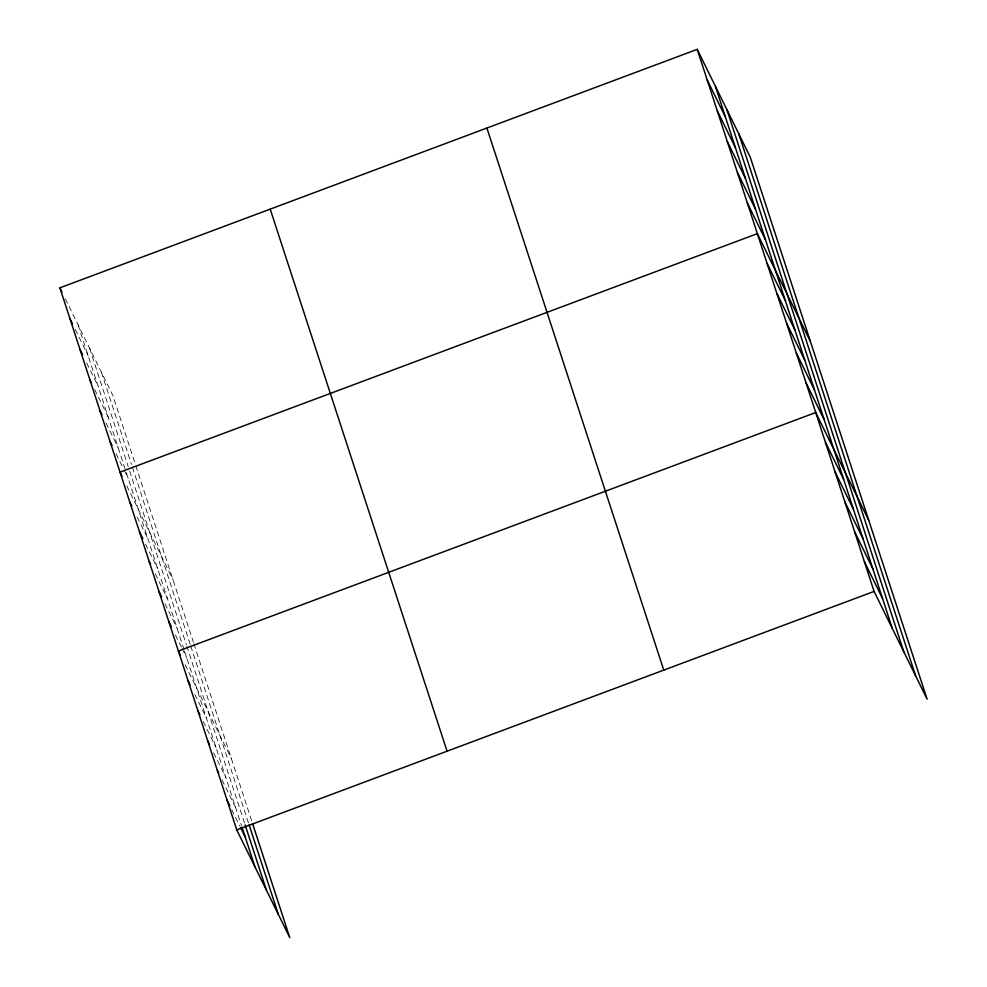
<?xml version="1.0" encoding="UTF-8"?>
<svg xmlns="http://www.w3.org/2000/svg" width="987" height="987" viewBox="0 0 987 987"><rect width="100%" height="100%" fill="white"/><g stroke="black" fill="none" stroke-linecap="round" stroke-linejoin="round"><path stroke-width="0.74" stroke-dasharray="4.93 3.7" d="M65.278 298.79L112.913 395.59L135.342 464.334M75.296 329.498L88.102 355.517M86.671 362.957L98.12 386.238M94.666 389.569L108.151 416.958M106.041 423.028L118.169 447.679M116.059 453.736L123.474 468.8M124.152 470.17L128.187 478.387M126.755 485.826L173.046 579.887M137.156 517.003L147.939 538.927M145.545 544.084L157.673 568.734M155.267 573.891L167.395 598.554M165.002 603.711L177.129 628.361M175.402 634.888L181.46 647.213M182.139 648.582L186.851 658.169M185.124 664.707L231.414 758.769M194.858 694.515L206.308 717.796M203.236 721.596L216.042 747.615M213.636 752.773L225.764 777.423M222.013 779.853L235.498 807.243M231.748 809.661L239.829 826.094M135.811 465.802L193.427 642.352M193.896 643.771L251.796 821.233M101.414 372.235L131.481 464.383M132.443 467.307L190.269 644.548M190.738 645.967L248.638 823.429M89.57 348.164L128.236 466.641M129.667 471.033L186.309 644.622M186.765 646.041L244.677 823.503M78.084 324.809L125.805 471.083M126.287 472.539L184.075 649.656M184.544 651.075L241.519 825.7"/><path stroke-width="1.48" d="M252.721 824.071L289.783 937.65L236.757 829.894L59.886 287.834L697.217 49.35L750.243 157.106L927.114 699.166L874.087 591.41L697.217 49.35M236.757 829.894L874.087 591.41M707.247 80.07L725.433 117.046M717.265 110.778L735.463 147.766M727.283 141.499L745.481 178.474M737.314 172.219L755.511 209.195M747.332 202.94L765.53 239.915M810.376 341.403L757.362 233.648L120.019 472.131L122.043 476.24M767.084 263.467L785.282 300.443M776.818 293.275L795.004 330.25M786.54 323.094L804.738 360.07M796.275 352.902L814.46 389.877M805.997 382.722L824.194 419.697M868.745 520.285L815.718 412.529L178.388 651.013L180.411 655.121M825.453 442.349L843.651 479.324M835.175 472.156L853.373 509.132M844.909 501.976L863.107 538.951M854.631 531.783L872.829 568.759M864.365 561.603L882.563 598.578M59.886 287.834L61.91 291.942M69.904 318.542L72.606 324.02M79.935 349.262L82.624 354.74M89.953 379.983L91.297 382.722M99.971 410.703L101.994 414.811M110.001 441.411L112.024 445.519M129.753 501.939L131.764 506.047M139.475 531.759L142.844 538.606M149.21 561.566L150.555 564.305M158.932 591.386L161.634 596.864M168.666 621.193L171.356 626.671M188.122 680.82L190.133 684.929M197.844 710.64L199.867 714.748M207.578 740.447L209.589 744.556M217.3 770.267L218.645 773.006M227.035 800.075L229.724 805.552M240.507 827.464L245.22 837.05M738.745 133.751L915.628 675.811M726.913 109.68L903.784 651.741M715.415 86.325L892.285 628.386M486.899 128.051L663.77 670.111M270.204 209.133L447.074 751.193M249.106 824.848L278.285 914.295M245.134 824.922L266.441 890.225M241.975 827.118L254.954 866.87"/></g></svg>
